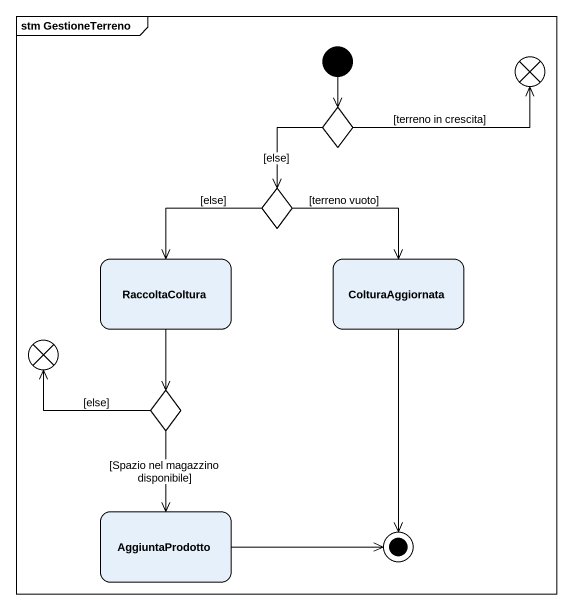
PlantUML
@startuml
mainframe stm GestioneTerreno
hide empty description
state exit1 <<choice>>
state choice1 <<choice>>
state choice2 <<choice>>
state RaccoltaColtura
state ColturaAggiornata
state exit2 <<choice>>
state choice3 <<choice>>
state AggiuntaProdotto
[*] --> choice1
choice1 -right-> exit1 : [terreno in crescita]
choice1 --> choice2 : [else]
choice2 --> RaccoltaColtura : [else]
choice2 --> ColturaAggiornata : [terreno vuoto]
RaccoltaColtura --> choice3
choice3 -left-> exit2 : [else]
choice3 --> AggiuntaProdotto : [Spazio nel magazzino disponibile]
ColturaAggiornata --> [*]
AggiuntaProdotto -right-> [*]
@enduml
